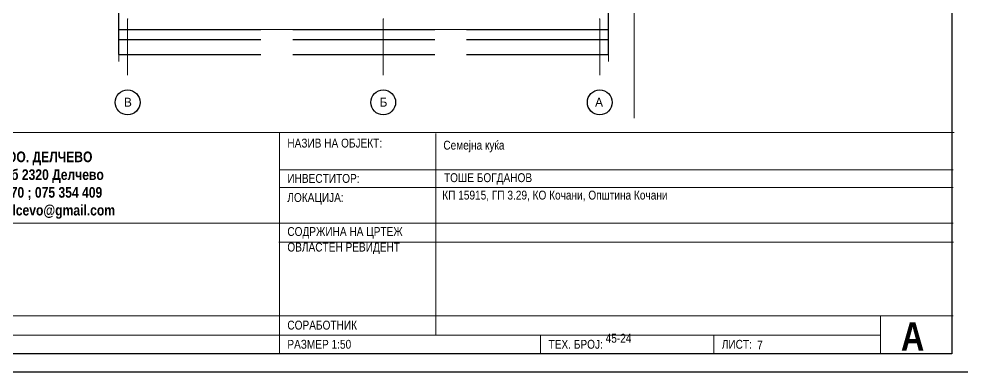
# Model space of a CAD drawing. Extents: x -1929 to 256751, y -18317 to 36108.
# Drawn here: x 12365 to 13694, y 29 to 526 of the extents above; entities that cross this region are included whole.
import ezdxf

# ---------------------------------------------------------------- set-up
doc = ezdxf.new("R2010")
doc.units = 0
doc.header["$LTSCALE"] = 5
doc.header["$MEASUREMENT"] = 0
doc.linetypes.add('- Осеви линии', pattern=[670.277762, 317.5, -176.388889, 0, -176.388874])
doc.linetypes.add('- Скирити линии', pattern=[245, 200, -45])
for name, color, linetype in [('4 _ - Фрагмент - Разрез.2D Elements', 7, 'Continuous'), ('4 _ - Щриховки - Основни.2D Elements', 7, 'Continuous'), ('6 _ - Конструктивни оси.Dimensioning', 7, 'Continuous'), ('7 _ - Основни елементи.2D Elements', 7, 'Continuous'), ('Structural - Bearing', 7, 'Continuous')]:
    doc.layers.add(name, color=color, linetype=linetype)
doc.styles.add('GENERATED_STYLE_1', font='GOTHIC.TTF')
doc.styles.add('GENERATED_STYLE_2', font='GOTHICB.TTF')
doc.styles.add('GENERATED_STYLE_3', font='GOTHIC.TTF')

msp = doc.modelspace()

# ---------------------------------------------------------------- linework, layer by layer
at = {"layer": '4 _ - Щриховки - Основни.2D Elements', "color": 254, "linetype": 'Continuous', "lineweight": 0, "ltscale": 0.01, "true_color": 0xdedede, "flags": 128}
msp.add_lwpolyline([(13231.8, 801.2), (13231.8, 386.2)], dxfattribs=at)
msp.add_lwpolyline([(13231.8, 801.2), (13231.8, 386.2)], dxfattribs=at)
at = {"layer": '6 _ - Конструктивни оси.Dimensioning', "linetype": '- Осеви линии', "lineweight": 20, "ltscale": 0.05}
for p, q in [((12518.4, 525.8), (12518.4, 425.8)), ((12518.4, 525.8), (12518.4, 425.8)), ((12518.4, 525.8), (12518.4, 425.8)), ((12878.4, 525.8), (12878.4, 425.8)), ((12878.4, 525.8), (12878.4, 425.8)), ((12878.4, 525.8), (12878.4, 425.8)), ((13183.4, 525.8), (13183.4, 425.8)), ((13183.4, 525.8), (13183.4, 425.8)), ((13183.4, 525.8), (13183.4, 425.8))]:
    msp.add_line(p, q, dxfattribs=at)
at = {"layer": '6 _ - Конструктивни оси.Dimensioning', "linetype": 'Continuous', "lineweight": 25, "ltscale": 0.01}
for centre in [(12518.4, 408.3), (12518.4, 408.3), (12518.4, 408.3), (12878.4, 408.3), (12878.4, 408.3), (12878.4, 408.3), (13183.4, 408.3), (13183.4, 408.3), (13183.4, 408.3)]:
    msp.add_circle(centre, 17.5, dxfattribs=at)
at = {"layer": '6 _ - Конструктивни оси.Dimensioning', "linetype": '- Осеви линии', "lineweight": 20, "ltscale": 0.01}
for p in [(12518.4, 525.8), (12518.4, 525.8), (12518.4, 525.8), (12518.4, 525.8), (12518.4, 525.8), (12518.4, 525.8), (12878.4, 525.8), (12878.4, 525.8), (12878.4, 525.8), (12878.4, 525.8), (12878.4, 525.8), (12878.4, 525.8), (13183.4, 525.8), (13183.4, 525.8), (13183.4, 525.8), (13183.4, 525.8), (13183.4, 525.8), (13183.4, 525.8)]:
    msp.add_point(p, dxfattribs=at)
at = {"layer": '7 _ - Основни елементи.2D Elements', "linetype": 'Continuous', "lineweight": 13, "ltscale": 0.01}
for p, q in [((11781.9, 365.9), (13682.4, 365.9)), ((12732.2, 365.9), (12732.2, 53.7)), ((12952.6, 364.6), (12952.6, 80.7)), ((12732.2, 313.5), (13680.9, 313.5)), ((12732.2, 288.5), (13680.9, 288.5)), ((11781.9, 238.5), (13680.9, 238.5)), ((12731.4, 211.4), (13681.7, 211.4)), ((11781.9, 107.8), (13680.9, 107.8)), ((13579, 107.8), (13579, 53.7)), ((11781.9, 80.7), (13579, 80.7)), ((13100.1, 80.7), (13100.1, 53.7)), ((13344, 80.7), (13344, 53.7))]:
    msp.add_line(p, q, dxfattribs=at)
at = {"layer": '7 _ - Основни елементи.2D Elements', "linetype": 'Continuous', "lineweight": 25, "ltscale": 0.2, "flags": 128}
for points in [[(11656.2, 1470.1), (13705.1, 1470.1), (13705.1, 28.6), (11656.2, 28.6)], [(11781.9, 1444.3), (13679.3, 1444.3), (13679.3, 54.4), (11781.9, 54.4)]]:
    msp.add_lwpolyline(points, close=True, dxfattribs=at)
at = {"layer": '7 _ - Основни елементи.2D Elements', "linetype": '- Скирити линии', "lineweight": 25, "ltscale": 0.2, "flags": 128}
for points in [[(12505.9, 475.8), (12505.9, 805.8)], [(13195.9, 475.8), (13195.9, 805.8)], [(12505.9, 510.8), (13197.3, 510.8)], [(12505.9, 496.8), (13197.3, 496.8)], [(12505.9, 475.8), (13197.3, 475.8)]]:
    msp.add_lwpolyline(points, dxfattribs=at)
at = {"layer": 'Structural - Bearing', "color": 250, "linetype": 'Continuous', "lineweight": 20, "ltscale": 0.01, "true_color": 0x2a2a2a}
msp.add_line((12505.9, 510.8), (12505.9, 825.8), dxfattribs=at)
at = {"layer": 'Structural - Bearing', "linetype": 'Continuous', "lineweight": 20, "ltscale": 0.01}
for p, q in [((13195.9, 510.8), (13195.9, 825.8)), ((12505.9, 465.8), (12505.9, 510.8)), ((12505.9, 510.8), (12530.9, 510.8)), ((12530.9, 510.8), (12865.9, 510.8)), ((12865.9, 510.8), (12890.9, 510.8)), ((12890.9, 510.8), (13170.9, 510.8)), ((13170.9, 510.8), (13195.9, 510.8)), ((13195.9, 465.8), (13195.9, 510.8))]:
    msp.add_line(p, q, dxfattribs=at)

# ---------------------------------------------------------------- texts
at = {"layer": '4 _ - Фрагмент - Разрез.2D Elements', "linetype": 'Continuous', "lineweight": 35}
for s, insert, char_height, attachment_point, style in [('\\A1;{\\W0.850000x;\\pql;\\fCentury Gothic|b0|i0|c204|p34;НАЗИВ НА ОБЈЕКТ:}', (12743.4, 350.9), 12.5, 4, 'GENERATED_STYLE_1'), ('\\A1;{\\W0.850000x;\\pql;\\fCentury Gothic|b0|i0|c204|p34;Семејна куќа}', (12963.1, 346.2), 12.5, 4, 'GENERATED_STYLE_1'), ('\\A1;{\\W0.850000x;\\pqc;\\fCentury Gothic|b1|i0|c204|p34;ГЕО ИНГ ДОО. ДЕЛЧЕВО\\P\\pqc;\\fCentury Gothic|b1|i0|c204|p34;М.М Брицо б.б 2320 Делчево \\P\\pqc;\\fCentury Gothic|b1|i0|c204|p34;тел 033 411 770 ; 075 354 409 \\P\\pqc;\\fCentury Gothic|b1|i0|c204|p34;mail : geoing.delcevo@gmail.com\\P\\pqc;\\fCentury Gothic|b0|i0|c204|p34;\\H0.833333x;}', (12363.6, 291.8), 15, 5, 'GENERATED_STYLE_2'), ('\\A1;{\\W0.850000x;\\pql;\\fCentury Gothic|b0|i0|c204|p34;ИНВЕСТИТОР:}', (12743.4, 301.2), 12.5, 4, 'GENERATED_STYLE_1'), ('\\A1;{\\W0.850000x;\\pql;\\fCentury Gothic|b0|i0|c204|p34;ТОШЕ БОГДАНОВ}', (12964, 300.5), 12.5, 4, 'GENERATED_STYLE_1'), ('\\A1;{\\W0.850000x;\\pql;\\fCentury Gothic|b0|i0|c204|p34;ЛОКАЦИЈА:}', (12743.4, 272.6), 12.5, 4, 'GENERATED_STYLE_1'), ('\\A1;{\\W0.850000x;\\pql;\\fCentury Gothic|b0|i0|c204|p34;КП 15915, ГП 3.29, КО Кочани, Општина Кочани\\P\\pql;\\fCentury Gothic|b0|i0|c204|p34;}', (12961.6, 276.6), 12.5, 4, 'GENERATED_STYLE_1'), ('\\A1;{\\W0.850000x;\\pql;\\fCentury Gothic|b0|i0|c204|p34;СОДРЖИНА НА ЦРТЕЖ}', (12743.4, 224.7), 12.5, 4, 'GENERATED_STYLE_1'), ('\\A1;{\\W0.850000x;\\pql;\\fCentury Gothic|b0|i0|c204|p34;ОВЛАСТЕН РЕВИДЕНТ\\P\\pqc;\\fCentury Gothic|b0|i0|c204|p34;}', (12743.4, 202.8), 12.5, 4, 'GENERATED_STYLE_1'), ('\\A1;{\\W0.850000x;\\pql;\\fCentury Gothic|b0|i0|c204|p34;СОРАБОТНИК}', (12743.4, 94.7), 12.5, 4, 'GENERATED_STYLE_1'), ('\\A1;{\\W0.850000x;\\pql;\\fCentury Gothic|b1|i0|c204|p34;А}', (13607.6, 78.8), 40, 4, 'GENERATED_STYLE_2'), ('\\A1;{\\W0.850000x;\\pql;\\fCentury Gothic|b0|i0|c204|p34;45-24\\P\\pql;\\fCentury Gothic|b0|i0|c204|p34;}', (13191.7, 76.2), 12.5, 4, 'GENERATED_STYLE_1'), ('\\A1;{\\W0.850000x;\\pql;\\fCentury Gothic|b0|i0|c204|p34;РАЗМЕР 1:50}', (12743.4, 67.7), 12.5, 4, 'GENERATED_STYLE_1'), ('\\A1;{\\W0.850000x;\\pql;\\fCentury Gothic|b0|i0|c204|p34;ТЕХ. БРОЈ: }', (13111.3, 67.7), 12.5, 4, 'GENERATED_STYLE_1'), ('\\A1;{\\W0.850000x;\\pql;\\fCentury Gothic|b0|i0|c204|p34;ЛИСТ: }', (13355.2, 67.7), 12.5, 4, 'GENERATED_STYLE_1'), ('\\A1;{\\W0.850000x;\\pql;\\fCentury Gothic|b0|i0|c204|p34;7}', (13405.1, 66.8), 12.5, 4, 'GENERATED_STYLE_1')]:
    msp.add_mtext(s, dxfattribs=dict(at, insert=insert, char_height=char_height, attachment_point=attachment_point, style=style))
at = {"layer": '6 _ - Конструктивни оси.Dimensioning', "linetype": 'Continuous', "lineweight": 13, "char_height": 12.5, "attachment_point": 1, "style": 'GENERATED_STYLE_3'}
for s, insert in [('\\A1;{\\pql;\\pt0;\\fCentury Gothic|b0|i0|c0|p34;В}', (12513.3, 414.8)), ('\\A1;{\\pql;\\pt0;\\fCentury Gothic|b0|i0|c0|p34;В}', (12513.3, 414.8)), ('\\A1;{\\pql;\\pt0;\\fCentury Gothic|b0|i0|c0|p34;В}', (12513.3, 414.8)), ('\\A1;{\\pql;\\pt0;\\fCentury Gothic|b0|i0|c0|p34;Б}', (12873.3, 414.8)), ('\\A1;{\\pql;\\pt0;\\fCentury Gothic|b0|i0|c0|p34;Б}', (12873.3, 414.8)), ('\\A1;{\\pql;\\pt0;\\fCentury Gothic|b0|i0|c0|p34;Б}', (12873.3, 414.8)), ('\\A1;{\\pql;\\pt0;\\fCentury Gothic|b0|i0|c0|p34;А}', (13176.8, 414.8)), ('\\A1;{\\pql;\\pt0;\\fCentury Gothic|b0|i0|c0|p34;А}', (13176.8, 414.8)), ('\\A1;{\\pql;\\pt0;\\fCentury Gothic|b0|i0|c0|p34;А}', (13176.8, 414.8))]:
    msp.add_mtext(s, dxfattribs=dict(at, insert=insert))

doc.saveas('drawing.dxf')
